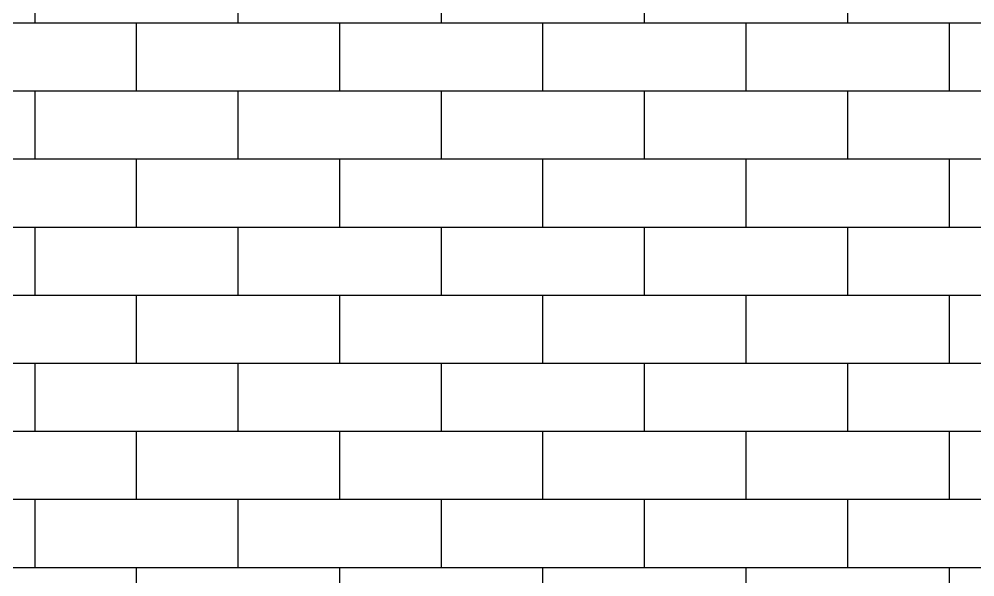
# Model space of a CAD drawing. Header units: metres. Extents: x 42 to 294, y -52 to 32.
# Drawn here: x 284.458 to 285.512, y -38.704 to -38.089 of the extents above; entities that cross this region are included whole.
import ezdxf

# ---------------------------------------------------------------- set-up
doc = ezdxf.new("R2010")
doc.units = ezdxf.units.M
doc.header["$LTSCALE"] = 0.15
doc.layers.add('A-WALL', color=2, linetype='Continuous', lineweight=30)

msp = doc.modelspace()

# ---------------------------------------------------------------- hatches: boundary and pattern name
at = {"layer": 'A-WALL'}
h = msp.add_hatch(dxfattribs=at)
h.set_pattern_fill('FP1_8', color=256, style=0, pattern_type=2)
h.set_pattern_definition([(180, (285.70759, -40.34309), (-9e-18, -0.075), []), (270, (285.70759, -40.34309), (0.112, -0.075), [0.075, -0.075])])
h.paths.add_polyline_path([(285.4572, -40.6431), (285.5572, -40.6431), (285.5572, -40.3431), (285.5572, -37.5431), (285.4672, -37.5431), (285.4672, -37.8431), (274.0322, -37.8431), (273.9322, -37.8431), (273.9322, -37.5431), (273.4322, -37.5431), (273.4322, -40.6431), (273.9322, -40.6431), (273.9322, -39.3431), (274.0322, -39.3431), (274.1859, -39.3431), (274.1861, -39.3426), (274.1906, -39.3311), (274.1787, -39.3236), (274.1674, -39.3162), (274.157, -39.3087), (274.1483, -39.3014), (274.1417, -39.2941), (274.1378, -39.2869), (274.137, -39.2798), (274.14, -39.2707), (274.1468, -39.2578), (274.1565, -39.2418), (274.1687, -39.2232), (274.1828, -39.2027), (274.1981, -39.1809), (274.214, -39.1585), (274.2583, -39.2238), (274.2628, -39.2223), (274.2672, -39.2205), (274.2715, -39.2183), (274.2756, -39.2155), (274.2795, -39.2117), (274.2831, -39.2068), (274.2863, -39.2005), (274.29, -39.1931), (274.2948, -39.1851), (274.3, -39.1766), (274.305, -39.1679), (274.3091, -39.1591), (274.3116, -39.1505), (274.3119, -39.1422), (274.3122, -39.1314), (274.3146, -39.1162), (274.3183, -39.0984), (274.3225, -39.08), (274.3265, -39.0628), (274.3294, -39.0487), (274.3306, -39.0396), (274.3305, -39.0337), (274.3303, -39.0281), (274.33, -39.0227), (274.3297, -39.0174), (274.3292, -39.0123), (274.3288, -39.0073), (274.3283, -39.0023), (274.3263, -38.9953), (274.3244, -38.9883), (274.3226, -38.9815), (274.3211, -38.9747), (274.32, -38.9681), (274.3192, -38.9618), (274.3189, -38.9556), (274.3192, -38.9495), (274.32, -38.9431), (274.3211, -38.9365), (274.3226, -38.9298), (274.3244, -38.9229), (274.3263, -38.916), (274.3283, -38.909), (274.3254, -38.9085), (274.3232, -38.908), (274.3226, -38.9074), (274.3241, -38.9068), (274.3286, -38.9061), (274.3367, -38.9052), (274.3492, -38.9043), (274.363, -38.9032), (274.3746, -38.9018), (274.3843, -38.9002), (274.3926, -38.8985), (274.3997, -38.8966), (274.4062, -38.8946), (274.4122, -38.8927), (274.4212, -38.8847), (274.43, -38.877), (274.4387, -38.8699), (274.4469, -38.8637), (274.4547, -38.8586), (274.4618, -38.855), (274.4682, -38.853), (274.4758, -38.851), (274.4864, -38.8471), (274.4994, -38.8417), (274.5144, -38.8351), (274.5226, -38.8314), (274.5308, -38.8276), (274.5482, -38.8195), (274.5662, -38.811), (274.6058, -38.748), (274.6153, -38.7461), (274.6245, -38.7444), (274.6333, -38.7433), (274.6414, -38.7431), (274.6486, -38.744), (274.6547, -38.7463), (274.6594, -38.7504), (274.6642, -38.7549), (274.67, -38.7587), (274.6762, -38.7622), (274.6822, -38.766), (274.6873, -38.7704), (274.6908, -38.776), (274.6921, -38.783), (274.692, -38.7903), (274.6916, -38.7964), (274.691, -38.8015), (274.6903, -38.8058), (274.6894, -38.8094), (274.6884, -38.8126), (274.6874, -38.8157), (274.6795, -38.8173), (274.6718, -38.8193), (274.6645, -38.8223), (274.6581, -38.8267), (274.6526, -38.833), (274.6483, -38.8416), (274.6455, -38.853), (274.644, -38.8642), (274.6437, -38.8723), (274.6444, -38.8784), (274.6462, -38.8834), (274.6489, -38.8884), (274.6526, -38.8942), (274.6571, -38.902), (274.6631, -38.9108), (274.6708, -38.9192), (274.6795, -38.9271), (274.6884, -38.9344), (274.6971, -38.9408), (274.7047, -38.9464), (274.7108, -38.951), (274.7162, -38.9549), (274.7224, -38.9587), (274.7287, -38.9628), (274.7347, -38.9673), (274.7398, -38.9725), (274.7437, -38.9786), (274.7447, -38.9821), (274.7447, -38.1681), (276.8947, -38.1681), (276.8947, -39.3431), (278.8072, -39.3431), (278.8072, -38.1681), (280.9572, -38.1681), (280.9572, -39.3431), (281.6072, -39.3431), (281.6072, -38.1681), (283.7572, -38.1681), (283.7572, -39.3431), (284.3859, -39.3431), (284.3861, -39.3426), (284.3906, -39.3311), (284.3787, -39.3236), (284.3674, -39.3162), (284.357, -39.3087), (284.3483, -39.3014), (284.3417, -39.2941), (284.3378, -39.2869), (284.337, -39.2798), (284.34, -39.2707), (284.3468, -39.2578), (284.3565, -39.2418), (284.3687, -39.2232), (284.3828, -39.2027), (284.3981, -39.1809), (284.414, -39.1585), (284.4583, -39.2238), (284.4628, -39.2223), (284.4672, -39.2205), (284.4715, -39.2183), (284.4756, -39.2155), (284.4795, -39.2117), (284.4831, -39.2068), (284.4863, -39.2005), (284.49, -39.1931), (284.4948, -39.1851), (284.5, -39.1766), (284.505, -39.1679), (284.5091, -39.1591), (284.5116, -39.1505), (284.5119, -39.1422), (284.5122, -39.1314), (284.5146, -39.1162), (284.5183, -39.0984), (284.5225, -39.08), (284.5265, -39.0628), (284.5294, -39.0487), (284.5306, -39.0396), (284.5305, -39.0337), (284.5303, -39.0281), (284.53, -39.0227), (284.5297, -39.0174), (284.5292, -39.0123), (284.5288, -39.0073), (284.5283, -39.0023), (284.5263, -38.9953), (284.5244, -38.9883), (284.5226, -38.9815), (284.5211, -38.9747), (284.52, -38.9681), (284.5192, -38.9618), (284.5189, -38.9556), (284.5192, -38.9495), (284.52, -38.9431), (284.5211, -38.9365), (284.5226, -38.9298), (284.5244, -38.9229), (284.5263, -38.916), (284.5283, -38.909), (284.5254, -38.9085), (284.5232, -38.908), (284.5226, -38.9074), (284.5241, -38.9068), (284.5286, -38.9061), (284.5367, -38.9052), (284.5492, -38.9043), (284.563, -38.9032), (284.5746, -38.9018), (284.5843, -38.9002), (284.5926, -38.8985), (284.5997, -38.8966), (284.6062, -38.8946), (284.6122, -38.8927), (284.6212, -38.8847), (284.63, -38.877), (284.6387, -38.8699), (284.6469, -38.8637), (284.6547, -38.8586), (284.6618, -38.855), (284.6682, -38.853), (284.6758, -38.851), (284.6864, -38.8471), (284.6994, -38.8417), (284.7144, -38.8351), (284.7226, -38.8314), (284.7308, -38.8276), (284.7482, -38.8195), (284.7662, -38.811), (284.8058, -38.748), (284.8153, -38.7461), (284.8245, -38.7444), (284.8333, -38.7433), (284.8414, -38.7431), (284.8486, -38.744), (284.8547, -38.7463), (284.8594, -38.7504), (284.8642, -38.7549), (284.87, -38.7587), (284.8762, -38.7622), (284.8822, -38.766), (284.8873, -38.7704), (284.8908, -38.776), (284.8921, -38.783), (284.892, -38.7903), (284.8916, -38.7964), (284.891, -38.8015), (284.8903, -38.8058), (284.8894, -38.8094), (284.8884, -38.8126), (284.8874, -38.8157), (284.8795, -38.8173), (284.8718, -38.8193), (284.8645, -38.8223), (284.8581, -38.8267), (284.8526, -38.833), (284.8483, -38.8416), (284.8455, -38.853), (284.844, -38.8642), (284.8437, -38.8723), (284.8444, -38.8784), (284.8462, -38.8834), (284.8489, -38.8884), (284.8526, -38.8942), (284.8571, -38.902), (284.8631, -38.9108), (284.8708, -38.9192), (284.8795, -38.9271), (284.8884, -38.9344), (284.8971, -38.9408), (284.9047, -38.9464), (284.9108, -38.951), (284.9162, -38.9549), (284.9224, -38.9587), (284.9287, -38.9628), (284.9347, -38.9673), (284.9398, -38.9725), (284.9437, -38.9786), (284.9457, -38.9859), (284.9467, -38.9938), (284.9477, -39.0016), (284.9486, -39.0096), (284.9493, -39.0178), (284.9499, -39.0266), (284.9503, -39.0361), (284.9504, -39.0466), (284.9506, -39.0571), (284.9512, -39.0668), (284.9521, -39.0757), (284.9532, -39.0841), (284.9545, -39.092), (284.9559, -39.0997), (284.9574, -39.1072), (285.0041, -39.1469), (285.0091, -39.1464), (285.0141, -39.1464), (285.0192, -39.1471), (285.0245, -39.149), (285.0299, -39.1525), (285.0355, -39.1578), (285.0414, -39.1655), (285.0469, -39.1737), (285.0516, -39.1804), (285.0555, -39.1859), (285.0589, -39.1904), (285.0618, -39.1942), (285.0645, -39.1975), (285.067, -39.2005), (285.0974, -39.2099), (285.123, -39.2728), (285.1249, -39.2739), (285.1265, -39.2753), (285.1274, -39.2773), (285.1271, -39.2803), (285.1254, -39.2846), (285.1218, -39.2906), (285.116, -39.2985), (285.1096, -39.307), (285.1044, -39.3146), (285.1005, -39.3216), (285.098, -39.3284), (285.097, -39.3351), (285.0975, -39.3422), (285.0978, -39.3431), (285.4572, -39.3431)], flags=0)

doc.saveas('drawing.dxf')
